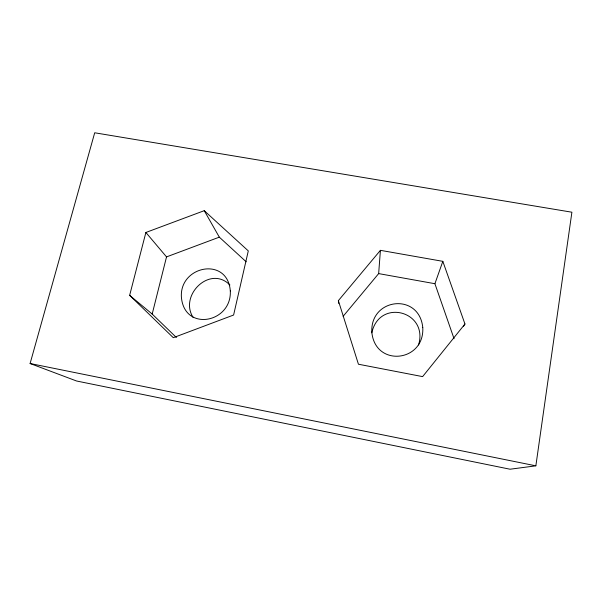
<?xml version="1.0" encoding="UTF-8"?>
<svg xmlns="http://www.w3.org/2000/svg" width="602" height="602" viewBox="0 0 602 602"><rect width="100%" height="100%" fill="white"/><g stroke="black" fill="none" stroke-linecap="round" stroke-linejoin="round"><path stroke-width="0.9" d="M343.11 316.328L378.658 273.601L380.411 250.334L442.831 261.336L464.955 324.004L463.487 326.359M535.855 465.835L571.9 212.213L94.702 132.779L30.1 363.518L76.582 381.006L510.052 469.221L535.855 465.835L30.1 363.518M176.409 337.526L152.193 314.056L166.528 256.896L145.88 232.477L204.251 210.677L248.295 250.891L233.606 315.027L173.293 337.692L129.648 295.341L145.88 232.477M418.563 344.976C428.707 311.257 379.418 297.99 371.81 332.793M454.058 338.723L434.915 283.708L442.831 261.336M464.955 324.004L422.619 376.619L358.438 364.225L338.369 300.646L380.411 250.334M166.528 256.896L219.316 237.15L246.218 261.832M378.658 273.601L434.915 283.708M129.648 295.341L152.193 314.056M229.904 284.994C209.947 264.699 178.666 295.597 193.265 317.645M204.251 210.677L219.316 237.15M338.369 300.646L338.723 303.423M422.762 327.465C424.839 362.178 374.993 367.611 371.825 332.033C370.207 297.824 419.195 292.452 422.762 327.465M230.31 290.947C231.905 322.928 184.167 332.221 181.375 296.914C179.644 265.557 227.691 256.317 230.31 290.947"/></g></svg>
